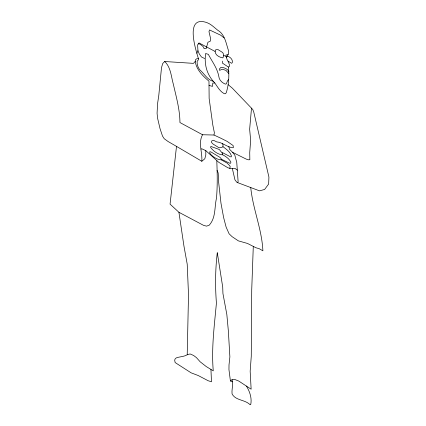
<?xml version="1.0" encoding="UTF-8"?>
<svg xmlns="http://www.w3.org/2000/svg" width="426" height="426" viewBox="0 0 426 426"><rect width="100%" height="100%" fill="white"/><g stroke="black" fill="none" stroke-linecap="round" stroke-linejoin="round"><path stroke-width="0.64" d="M210.95 369.443L211.472 381.776L208.128 380.727L198.25 375.546L191.109 372.83L175.15 362.563L174.692 360.369L174.995 359.139L176.215 357.915C179.836 356.546 183.83 356.839 187.211 354.783L188.51 294.611L187.211 264.147L183.952 246.095L178.92 212.281L170.065 204.134L176.502 146.379L168.142 141.554L164.212 138.716L162.492 136.022L160.032 128.641L157.572 118.14L157.082 113.316L157.572 103.662L158.802 95.291L161.507 67.617L162.737 63.501L164.702 61.514L193.463 63.362L195.241 61.387L195.518 59.757L196.604 58.809L198.425 58.602L198.607 59.64L197.201 61.131C196.785 64.198 197.925 67.516 199.858 69.907C204.283 73.623 207.483 80.12 213.522 81.387M253.284 246.51L251.723 289.818L251.271 356.264L250.168 371.238L251.138 389.199L238.773 381.057L234.651 379.428L232.048 379.678L230.418 380.993L232.367 381.834M222.463 61.094L222.393 63.075L228.347 67.058C229.369 75.626 228.821 84.55 226.254 92.73L225.434 93.731L224.342 93.731C219.922 91.489 217.569 86.824 214.795 82.963C206.866 74.784 204.113 64.827 205.609 53.511L208.341 54.347C212.079 61.546 217.297 68.155 218.799 76.35C219.097 80.093 222.047 82.745 225.343 84.119L226.344 83.858L227.436 81.02L228.528 79.55M227.377 56.285L227.569 54.794L228.261 54.73L228.666 54.123L228.448 50.449C225.977 43.239 224.987 34.389 217.707 30.203C214.257 27.488 211.072 24.144 206.871 22.599C184.783 15.043 195.326 48.617 198.425 58.602M251.505 108.167L249.641 129.27L250.648 140.314L249.732 152.508L249.844 159.734L248.353 159.803L246.169 159.074L232.628 152.354L229.497 149.249L228.815 146.645M164.702 61.514C170.831 67.233 171.14 76.488 173.307 84.082C176.172 96.734 179.873 109.482 179.942 122.539L202.552 134.744L213.99 135.026L220.966 138.28L227.138 141.379L233.107 145.522L233.379 147.534L232.974 147.769C227.165 147.3 222.473 142.332 216.674 141.89L213.522 140.266L211.754 140.91L211.45 141.858L211.568 142.492L213.091 144.068L219.113 147.827L222.154 147.268L222.942 146.666L223.006 144.808L222.409 143.684M213.99 135.026L214.369 132.694L212.798 124.94L209.139 98.465L208.974 81.18C202.819 76.004 196.359 69.736 195.241 61.387M223.703 55.662L222.905 57.893C219.566 57.377 215.252 55.311 215.098 51.45L215.753 49.725L218.016 49.597L222.681 52.547L223.559 54.23L223.703 55.662L224.917 55.795L226.51 56.834M221.318 159.862C217.361 159.841 212.169 156.587 209.72 153.051L209.869 151.656L211.2 152.082L219.837 157.295L220.972 158.35L221.318 159.862L226.951 162.998L229.316 165.251L230.146 166.342L229.907 168.318L227.958 167.807L218.682 162.247L205.806 150.639L201.807 148.775L201.056 149.084M221.27 159.148L229.438 163.131L230.557 163.302L230.913 162.146C229.215 158.733 225.791 156.347 222.468 154.67L222.345 152.556L230.615 156.853L231.329 156.853L231.387 155.799C230.088 151.597 226.227 149.206 222.942 146.666M228.203 84.705L232.351 88.171L252.788 109.525L253.779 112.134L268.918 177.062L268.646 184.032L264.621 189.458L259.525 190.853L237.783 182.69L238.102 181.503L236.765 162.519L234.811 155.117L232.628 152.354M196.903 53.218L197.946 50.795L197.616 44.852L198.979 42.904L215.098 51.45M226.259 57.388L226.765 56.275L227.99 56.301C230.514 57.356 232.868 59.507 232.314 62.484L231.728 63.325L228.08 61.222L227.058 59.539L225.966 55.705L225.966 55.034L227.569 54.794M202.552 134.744C197.973 142.79 202.547 152.497 201.817 161.278L176.502 146.379M201.817 161.278L204.815 158.749L205.806 155.027L205.806 150.639M222.468 154.67L222.207 154.846C217.75 154.35 213.335 151.076 210.641 147.524L210.806 146.416L219.347 149.515L222.196 153.12M228.347 67.058L229.396 66.445L229.465 64.8L228.08 61.222M187.211 354.783L190.092 353.947L193.59 355.465L196.429 357.611L200.145 361.775L206.264 366.568L213.261 370.86C211.323 348.207 214.374 325.608 216.424 303.019C215.098 286.288 215.311 269.323 217.292 252.666L222.718 287.113L222.936 293.503L226.84 314.542L228.357 330.954L229.875 356.882L229.012 364.901L228.954 369.566L230.418 380.993M214.795 82.963L212.792 83.07L212.521 86.377L209.065 85.434M229.673 168.387L234.944 168.355L237.309 170.15M198.298 43.878L199.879 44.011L202.398 45.955L203.564 47.116L204.059 48.66L206.141 48.639L207.963 42.217L210.29 41.205L210.508 38.223L208.98 31.63L209.56 29.953L220.689 35.198L224.108 37.93M237.783 182.69L236.781 182.216L234.955 179.847L232.308 168.371M204.64 58.527L201.455 56.972L199.331 54.049L197.946 50.795M178.92 212.281L203.601 225.381L206.578 226.142L209.23 225.189C216.046 217.617 214.315 207.228 216.52 198.031C217.537 185.651 217.287 173.217 216.791 160.815M228.799 73.512L225.897 70.359L222.356 69.193L219.603 70.386L219.401 68.927L221.078 67.287C224.044 67.585 227.543 68.682 228.89 71.573M246.404 386.078C249.812 391.521 252.059 398.198 250.712 404.647L250.089 404.7C245.035 399.513 235.471 400.658 232.064 393.88C231.52 389.108 233.602 384.406 232.048 379.678M217.068 170.384L218.176 172.977L218.671 182.445L220.987 203.293L223.639 217.633L226.121 227.101L229.103 233.794L232.085 236.659L238.379 240.871L247.49 243.448L255.935 247.751L259.248 248.709L262.89 250.813C261.926 229.225 252.858 209.017 250.744 187.557"/></g></svg>
